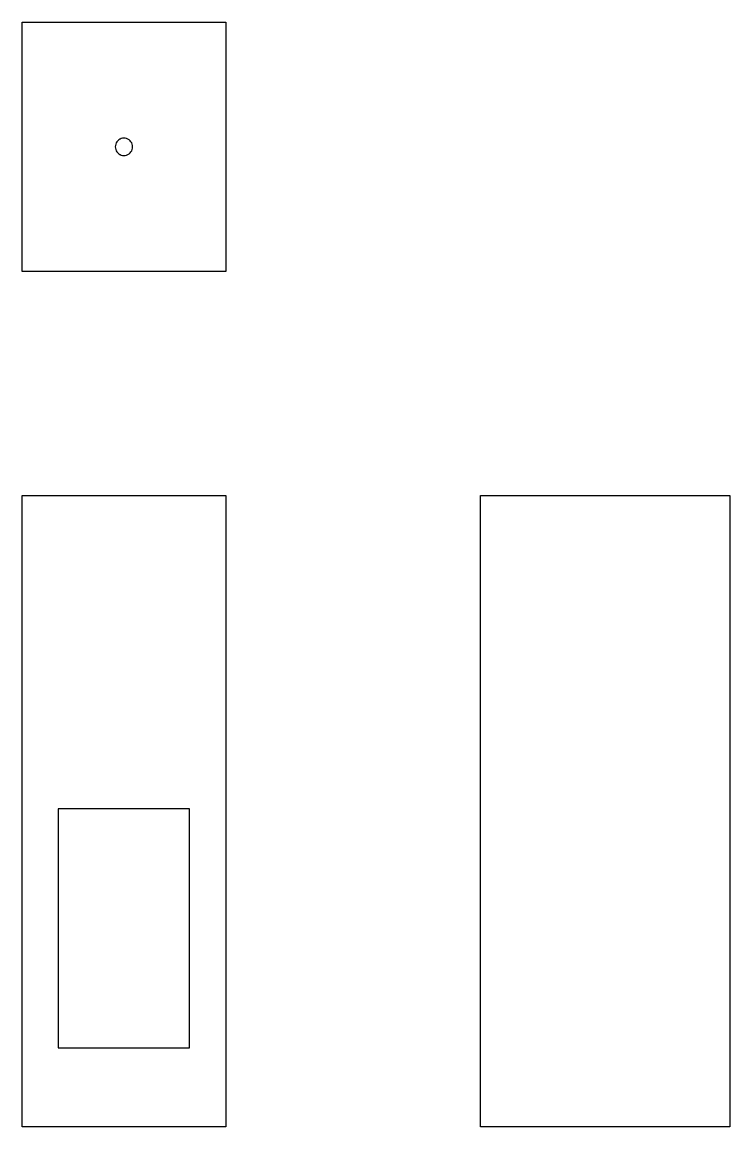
# Model space of a CAD drawing. Header units: metres. Extents: x 0 to 70, y 0 to 108.
import ezdxf

# ---------------------------------------------------------------- set-up
doc = ezdxf.new("R2010")
doc.units = ezdxf.units.M

msp = doc.modelspace()

# ---------------------------------------------------------------- linework, layer by layer
at = {"layer": 'FRONT'}
for points in [[(0, 62), (0, 62), (0, 62), (0, 62), (0, 62), (5.5, 62), (20, 62), (20, 62), (20, 62), (20, 62), (20, 62), (20, 62), (20, 0), (20, 0), (20, 0), (20, 0), (16.6, 0), (0, 0), (0, 0), (0, 0), (0, 0), (0, 62)], [(3.57, 31.25), (3.57, 31.25), (3.57, 31.25), (3.56, 31.25), (3.56, 31.25), (3.56, 31.25), (3.56, 31.25), (3.56, 31.25), (3.56, 31.24), (3.55, 31.24), (3.55, 31.24), (3.55, 31.24), (3.55, 31.24), (3.55, 31.24), (3.55, 31.23), (3.55, 31.23), (3.55, 31.23), (3.55, 7.77), (3.55, 7.77), (3.55, 7.77), (3.55, 7.76), (3.55, 7.76), (3.55, 7.76), (3.55, 7.76), (3.55, 7.76), (3.56, 7.76), (3.56, 7.75), (3.56, 7.75), (3.56, 7.75), (3.56, 7.75), (3.56, 7.75), (3.57, 7.75), (3.57, 7.75), (3.57, 7.75), (16.43, 7.75), (16.43, 7.75), (16.43, 7.75), (16.44, 7.75), (16.44, 7.75), (16.44, 7.75), (16.44, 7.75), (16.44, 7.75), (16.44, 7.76), (16.45, 7.76), (16.45, 7.76), (16.45, 7.76), (16.45, 7.76), (16.45, 7.76), (16.45, 7.77), (16.45, 7.77), (16.45, 7.77), (16.45, 31.23), (16.45, 31.23), (16.45, 31.23), (16.45, 31.24), (16.45, 31.24), (16.45, 31.24), (16.45, 31.24), (16.45, 31.24), (16.44, 31.24), (16.44, 31.25), (16.44, 31.25), (16.44, 31.25), (16.44, 31.25), (16.44, 31.25), (16.43, 31.25), (16.43, 31.25), (16.43, 31.25), (3.57, 31.25)]]:
    msp.add_lwpolyline(points, dxfattribs=at)
at = {"layer": 'SIDE'}
msp.add_lwpolyline([(45, 0), (45, 0), (45, 58.8), (45, 62), (45, 62), (45, 62), (69.5, 62), (69.5, 62), (69.5, 62), (69.5, 62), (69.5, 31.25), (69.5, 0), (69.5, 0), (69.5, 0), (45, 0), (45, 0), (45, 0)], dxfattribs=at)
at = {"layer": 'TOP'}
for points in [[(0, 108.5), (0, 108.5), (0, 108.5), (0, 108.5), (0, 108.5), (3.55, 108.5), (20, 108.5), (20, 108.5), (20, 108.5), (20, 108.5), (20, 108.5), (20, 108.5), (20, 84), (20, 84), (20, 84), (20, 84), (20, 84), (20, 84), (16.6, 84), (0, 84), (0, 84), (0, 84), (0, 84), (0, 84), (0, 84), (0, 108.5)], [(10.13, 97.09), (10.13, 97.09), (10.13, 97.09), (10, 97.1), (10, 97.1), (10, 97.1), (9.87, 97.09), (9.87, 97.09), (9.87, 97.09), (9.74, 97.06), (9.74, 97.06), (9.74, 97.06), (9.62, 97.01), (9.61, 97.01), (9.61, 97.01), (9.5, 96.94), (9.5, 96.94), (9.5, 96.94), (9.4, 96.85), (9.4, 96.85), (9.4, 96.85), (9.31, 96.75), (9.31, 96.75), (9.31, 96.75), (9.24, 96.64), (9.24, 96.64), (9.24, 96.63), (9.19, 96.51), (9.19, 96.51), (9.19, 96.51), (9.16, 96.38), (9.16, 96.38), (9.16, 96.38), (9.15, 96.25), (9.15, 96.25), (9.15, 96.25), (9.16, 96.12), (9.16, 96.12), (9.16, 96.12), (9.19, 95.99), (9.19, 95.99), (9.19, 95.99), (9.24, 95.87), (9.24, 95.86), (9.24, 95.86), (9.31, 95.75), (9.31, 95.75), (9.31, 95.75), (9.4, 95.65), (9.4, 95.65), (9.4, 95.65), (9.5, 95.56), (9.5, 95.56), (9.5, 95.56), (9.61, 95.49), (9.61, 95.49), (9.62, 95.49), (9.74, 95.44), (9.74, 95.44), (9.74, 95.44), (9.87, 95.41), (9.87, 95.41), (9.87, 95.41), (10, 95.4), (10, 95.4), (10, 95.4), (10.13, 95.41), (10.13, 95.41), (10.13, 95.41), (10.26, 95.44), (10.26, 95.44), (10.26, 95.44), (10.38, 95.49), (10.39, 95.49), (10.39, 95.49), (10.5, 95.56), (10.5, 95.56), (10.5, 95.56), (10.6, 95.65), (10.6, 95.65), (10.6, 95.65), (10.69, 95.75), (10.69, 95.75), (10.69, 95.75), (10.76, 95.86), (10.76, 95.86), (10.76, 95.87), (10.81, 95.99), (10.81, 95.99), (10.81, 95.99), (10.84, 96.12), (10.84, 96.12), (10.84, 96.12), (10.84, 96.19), (10.85, 96.25), (10.85, 96.25), (10.85, 96.25), (10.84, 96.38), (10.84, 96.38), (10.84, 96.38), (10.81, 96.51), (10.81, 96.51), (10.81, 96.51), (10.76, 96.63), (10.76, 96.64), (10.76, 96.64), (10.69, 96.75), (10.69, 96.75), (10.69, 96.75), (10.6, 96.85), (10.6, 96.85), (10.6, 96.85), (10.5, 96.94), (10.5, 96.94), (10.5, 96.94), (10.39, 97.01), (10.39, 97.01), (10.38, 97.01), (10.26, 97.06), (10.26, 97.06), (10.26, 97.06), (10.13, 97.09)]]:
    msp.add_lwpolyline(points, dxfattribs=at)

doc.saveas('drawing.dxf')
